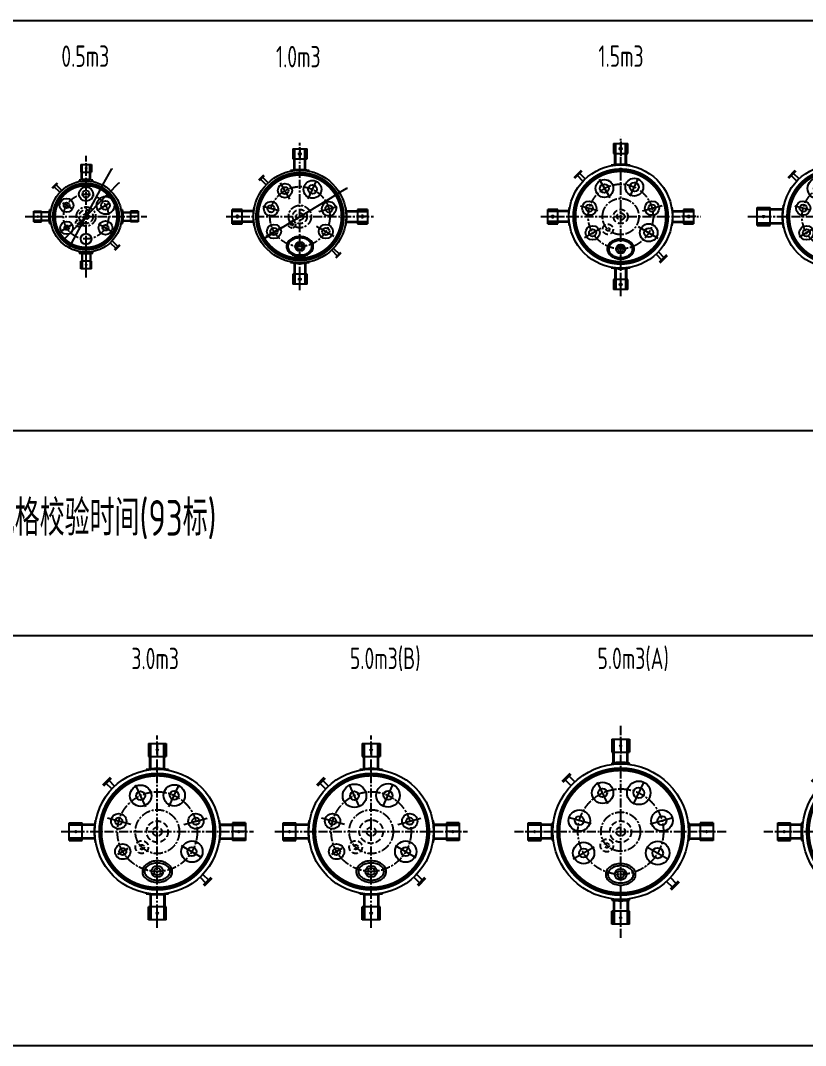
# Model space of a CAD drawing. Header units: millimetres. Extents: x -10878 to 64959, y -43701 to 1476.
# Drawn here: x 703 to 11715, y -43701 to -29323 of the extents above; entities that cross this region are included whole.
import ezdxf

# ---------------------------------------------------------------- set-up
doc = ezdxf.new("R2010")
doc.units = ezdxf.units.MM
doc.linetypes.add('CENTERX2', pattern=[101.6, 63.5, -12.7, 12.7, -12.7])
doc.linetypes.add('DASHEDX2', pattern=[38.1, 25.4, -12.7])
for name, color, linetype in [('0DataFlow-GsBzCenterLine', 1, 'CENTERX2'), ('0DataFlow-GsBzEquip', 4, 'Continuous'), ('0DataFlow-GsBzEquipComment', 252, 'Continuous'), ('0DataFlow-GsText', 2, 'Continuous')]:
    doc.layers.add(name, color=color, linetype=linetype)
doc.styles.add('DataFlow', font='tssdeng.shx', dxfattribs={"width": 0.7, "bigfont": 'hztxt.shx'})
doc.styles.add('HGCAD', font='HGCAD.SHX', dxfattribs={"width": 0.75, "bigfont": 'HGCADHZ.SHX'})
doc.dimstyles.new('HGCAD$3', dxfattribs={"dimtxt": 3.5, "dimasz": 2.5, "dimexe": 1, "dimexo": 1, "dimgap": 1, "dimtad": 1, "dimtoh": 1, "dimdec": 1, "dimdsep": 46, "dimtxsty": 'HGCAD', "dimcen": 0, "dimadec": 1, "dimazin": 2, "dimtfac": 1, "dimtmove": 0, "dimatfit": 1, "dimfxl": 0, "dimarcsym": 0})

# ---------------------------------------------------------------- blocks, each defined once
blk = doc.blocks.new('GsBzReactor-V6300D1900BSB')
for p, q in [((-125, 1296), (125, 1296)), ((-125, 1296), (-125, 1116)), ((-103, 964), (-103, 1296)), ((-93, 966), (-93, 1296)), ((0, 1296), (0, 1098)), ((92, 966), (92, 1296)), ((102, 965), (102, 1296)), ((125, 1296), (125, 1116)), ((0, 1241), (0, 1118)), ((-125, 1116), (-103, 1116)), ((-103, 1066), (-93, 1066)), ((-93, 1116), (92, 1116)), ((92, 1066), (102, 1066)), ((102, 1116), (125, 1116)), ((-125, 962), (-125, 942)), ((125, 942), (125, 962)), ((-821, 710), (-710, 821)), ((-805, 694), (-694, 805)), ((-699, 645), (-776, 723)), ((-645, 699), (-723, 776)), ((-1296, -125), (-1296, 125)), ((-1296, 125), (-1116, 125)), ((-965, 102), (-1296, 102)), ((-966, 92), (-1296, 92)), ((-1296, 0), (-1098, 0)), ((-1241, 0), (-1118, 0)), ((-1116, 102), (-1116, 125)), ((-1116, -93), (-1116, 92)), ((-1066, 92), (-1066, 102)), ((-942, 125), (-962, 125)), ((962, 125), (942, 125)), ((964, 103), (1296, 103)), ((966, 93), (1296, 93)), ((1066, 103), (1066, 93)), ((1296, 125), (1116, 125)), ((1116, 125), (1116, 103)), ((1116, 93), (1116, -92)), ((1296, 125), (1296, -125)), ((-966, -93), (-1296, -93)), ((-964, -103), (-1296, -103)), ((-1296, -125), (-1116, -125)), ((-1116, -125), (-1116, -103)), ((-1066, -103), (-1066, -93)), ((-962, -125), (-942, -125)), ((942, -125), (962, -125)), ((965, -102), (1296, -102)), ((966, -92), (1296, -92)), ((1066, -92), (1066, -102)), ((1296, 0), (1098, 0)), ((1116, -102), (1116, -125)), ((1296, -125), (1116, -125)), ((1241, 0), (1118, 0)), ((645, -699), (723, -776)), ((805, -694), (694, -805)), ((699, -645), (776, -723)), ((821, -710), (710, -821)), ((-125, -942), (-125, -962)), ((-102, -965), (-102, -1296)), ((-92, -966), (-92, -1296)), ((93, -966), (93, -1296)), ((103, -964), (103, -1296)), ((125, -962), (125, -942)), ((-125, -1296), (-125, -1116)), ((-102, -1116), (-125, -1116)), ((-92, -1066), (-102, -1066)), ((93, -1116), (-92, -1116)), ((0, -1296), (0, -1098)), ((0, -1241), (0, -1118)), ((103, -1066), (93, -1066)), ((125, -1116), (103, -1116)), ((125, -1296), (125, -1116)), ((125, -1296), (-125, -1296))]:
    blk.add_line(p, q)
at = {"linetype": 'CENTERX2', "ltscale": 6}
for p, q in [((-182, 390), (-324, 695)), ((181, 386), (323, 691)), ((-412, 110), (-737, 197)), ((412, 110), (737, 197)), ((-374, -216), (-665, -384)), ((369, -213), (661, -381))]:
    blk.add_line(p, q, dxfattribs=at)
at = {"const_width": 60}
blk.add_lwpolyline([(-875, 0, 1), (875, 0, 1)], format="xyb", close=True, dxfattribs=at)
for points in [[(0, -750, 0.067324), (80, -739, 0.079704), (144, -710, 0.107125), (194, -659, 0.140129), (210, -600, 0.140129), (194, -541, 0.107125), (144, -490, 0.079704), (80, -461, 0.067324), (0, -450, 0.067324), (-80, -461, 0.079704), (-144, -490, 0.107125), (-194, -541, 0.140129), (-210, -600, 0.140129), (-194, -659, 0.107125), (-144, -710, 0.079704), (-80, -739, 0.067324)], [(0, -720, 0.067324), (72, -710, 0.079704), (128, -685, 0.107125), (168, -643, 0.140129), (180, -600, 0.140129), (168, -557, 0.107125), (128, -515, 0.079704), (72, -490, 0.067324), (0, -480, 0.067324), (-72, -490, 0.079704), (-128, -515, 0.107125), (-168, -557, 0.140129), (-180, -600, 0.140129), (-168, -643, 0.107125), (-128, -685, 0.079704), (-72, -710, 0.067324)]]:
    blk.add_lwpolyline(points, format="xyb", close=True)
for centre, radius in [((0, 1206), 12), ((0, 0), 950), ((254, 544), 165), ((254, 544), 75), ((-1206, 0), 12), ((1206, 0), 12), ((520, -300), 165), ((520, -300), 75), ((0, -600), 80), ((0, -600), 50), ((0, -1206), 12)]:
    blk.add_circle(centre, radius)
at = {"ltscale": 3}
for centre, radius in [((-254, 544), 150), ((-254, 544), 62.5), ((-580, 155), 150), ((580, 155), 150), ((-580, 155), 62.5), ((580, 155), 62.5), ((-520, -300), 150), ((-520, -300), 62.5)]:
    blk.add_circle(centre, radius, dxfattribs=at)
at = {"linetype": 'DASHEDX2', "ltscale": 3}
for centre, radius in [((0, 0), 150), ((0, 0), 62.5), ((-194, -194), 90), ((-194, -194), 32.5)]:
    blk.add_circle(centre, radius, dxfattribs=at)
at = {"lineweight": -3, "ltscale": 5}
for start, end in [(82.5959, 97.4041), (172.5959, 187.4041), (352.5959, 7.4041), (262.5959, 277.4041)]:
    blk.add_arc((0, 0), 970, start, end, dxfattribs=at)
at = {"layer": '0DataFlow-GsBzCenterLine', "linetype": 'CENTERX2', "ltscale": 2}
for p, q in [((0, -1490), (0, 1490)), ((-1490, 0), (1490, 0))]:
    blk.add_line(p, q, dxfattribs=at)
for radius in [600, 275]:
    blk.add_circle((0, 0), radius, dxfattribs=at)
at = {"layer": '0DataFlow-GsBzEquipComment', "style": 'DataFlow', "width": 0.7, "flags": 1}
for tag, p in [('VERSION', (1100, -500)), ('SPECIES', (1100, -1500)), ('VOLUME', (1100, -1700)), ('OPTION', (1100, -1900))]:
    blk.add_attdef(tag, p, '', height=150, dxfattribs=at)
at = {"layer": '0DataFlow-GsBzEquipComment', "style": 'DataFlow', "width": 0.7}
for tag, p in [('TAG', (1100, -700)), ('GSBZTYPE', (1100, -900)), ('POSITIONREGION', (1100, -1100)), ('FLOORHEIGHT', (1100, -1300))]:
    blk.add_attdef(tag, p, '', height=150, dxfattribs=at)
blk = doc.blocks.new('GsBzReactor-V5000D1900BSB')
for p, q in [((-125, 1296), (-125, 1116)), ((-125, 1296), (125, 1296)), ((-103, 964), (-103, 1296)), ((-93, 966), (-93, 1296)), ((0, 1296), (0, 1098)), ((92, 966), (92, 1296)), ((102, 965), (102, 1296)), ((125, 1296), (125, 1116)), ((0, 1241), (0, 1118)), ((-125, 1116), (-103, 1116)), ((-103, 1066), (-93, 1066)), ((-93, 1116), (92, 1116)), ((92, 1066), (102, 1066)), ((102, 1116), (125, 1116)), ((-125, 962), (-125, 942)), ((125, 942), (125, 962)), ((-821, 710), (-710, 821)), ((-805, 694), (-694, 805)), ((-699, 645), (-776, 723)), ((-645, 699), (-723, 776)), ((-1296, 125), (-1116, 125)), ((-1296, -125), (-1296, 125)), ((-965, 102), (-1296, 102)), ((-966, 92), (-1296, 92)), ((-1296, 0), (-1098, 0)), ((-1241, 0), (-1118, 0)), ((-1116, 102), (-1116, 125)), ((-1116, -93), (-1116, 92)), ((-1066, 92), (-1066, 102)), ((-942, 125), (-962, 125)), ((962, 125), (942, 125)), ((964, 103), (1296, 103)), ((966, 93), (1296, 93)), ((1066, 103), (1066, 93)), ((1116, 125), (1116, 103)), ((1296, 125), (1116, 125)), ((1116, 93), (1116, -92)), ((1296, 125), (1296, -125)), ((-966, -93), (-1296, -93)), ((-964, -103), (-1296, -103)), ((-1296, -125), (-1116, -125)), ((-1116, -125), (-1116, -103)), ((-1066, -103), (-1066, -93)), ((-962, -125), (-942, -125)), ((942, -125), (962, -125)), ((965, -102), (1296, -102)), ((966, -92), (1296, -92)), ((1066, -92), (1066, -102)), ((1296, 0), (1098, 0)), ((1116, -102), (1116, -125)), ((1296, -125), (1116, -125)), ((1241, 0), (1118, 0)), ((645, -699), (723, -776)), ((805, -694), (694, -805)), ((699, -645), (776, -723)), ((821, -710), (710, -821)), ((-125, -942), (-125, -962)), ((-102, -965), (-102, -1296)), ((-92, -966), (-92, -1296)), ((93, -966), (93, -1296)), ((103, -964), (103, -1296)), ((125, -962), (125, -942)), ((-102, -1116), (-125, -1116)), ((-125, -1296), (-125, -1116)), ((-92, -1066), (-102, -1066)), ((93, -1116), (-92, -1116)), ((0, -1296), (0, -1098)), ((0, -1241), (0, -1118)), ((103, -1066), (93, -1066)), ((125, -1116), (103, -1116)), ((125, -1296), (125, -1116)), ((125, -1296), (-125, -1296))]:
    blk.add_line(p, q)
at = {"linetype": 'CENTERX2', "ltscale": 6}
for p, q in [((-182, 391), (-325, 696)), ((181, 386), (323, 691)), ((-412, 110), (-737, 197)), ((412, 110), (737, 197)), ((-374, -216), (-665, -384)), ((369, -213), (661, -381))]:
    blk.add_line(p, q, dxfattribs=at)
at = {"const_width": 60}
blk.add_lwpolyline([(-875, 0, 1), (875, 0, 1)], format="xyb", close=True, dxfattribs=at)
for points in [[(0, -750, 0.067324), (80, -739, 0.079704), (144, -710, 0.107125), (194, -659, 0.140129), (210, -600, 0.140129), (194, -541, 0.107125), (144, -490, 0.079704), (80, -461, 0.067324), (0, -450, 0.067324), (-80, -461, 0.079704), (-144, -490, 0.107125), (-194, -541, 0.140129), (-210, -600, 0.140129), (-194, -659, 0.107125), (-144, -710, 0.079704), (-80, -739, 0.067324)], [(0, -720, 0.067324), (72, -710, 0.079704), (128, -685, 0.107125), (168, -643, 0.140129), (180, -600, 0.140129), (168, -557, 0.107125), (128, -515, 0.079704), (72, -490, 0.067324), (0, -480, 0.067324), (-72, -490, 0.079704), (-128, -515, 0.107125), (-168, -557, 0.140129), (-180, -600, 0.140129), (-168, -643, 0.107125), (-128, -685, 0.079704), (-72, -710, 0.067324)]]:
    blk.add_lwpolyline(points, format="xyb", close=True)
for centre, radius in [((0, 1206), 12), ((0, 0), 950), ((254, 544), 165), ((254, 544), 75), ((-1206, 0), 12), ((1206, 0), 12), ((520, -300), 165), ((520, -300), 75), ((0, -600), 80), ((0, -600), 50), ((0, -1206), 12)]:
    blk.add_circle(centre, radius)
at = {"ltscale": 3}
for centre, radius in [((-254, 544), 150), ((-254, 544), 62.5), ((-580, 155), 150), ((580, 155), 150), ((-580, 155), 62.5), ((580, 155), 62.5), ((-520, -300), 150), ((-520, -300), 62.5)]:
    blk.add_circle(centre, radius, dxfattribs=at)
at = {"linetype": 'DASHEDX2', "ltscale": 3}
for centre, radius in [((0, 0), 150), ((0, 0), 62.5), ((-194, -194), 90), ((-194, -194), 32.5)]:
    blk.add_circle(centre, radius, dxfattribs=at)
at = {"lineweight": -3, "ltscale": 5}
for start, end in [(82.5959, 97.4041), (172.5959, 187.4041), (352.5959, 7.4041), (262.5959, 277.4041)]:
    blk.add_arc((0, 0), 970, start, end, dxfattribs=at)
at = {"layer": '0DataFlow-GsBzCenterLine', "linetype": 'CENTERX2', "ltscale": 2}
for p, q in [((0, -1490), (0, 1490)), ((-1490, 0), (1490, 0))]:
    blk.add_line(p, q, dxfattribs=at)
for radius in [600, 275]:
    blk.add_circle((0, 0), radius, dxfattribs=at)
at = {"layer": '0DataFlow-GsBzEquipComment', "style": 'DataFlow', "width": 0.7, "flags": 1}
for tag, p in [('VERSION', (1100, -500)), ('SPECIES', (1100, -1500)), ('VOLUME', (1100, -1700)), ('OPTION', (1100, -1900))]:
    blk.add_attdef(tag, p, '', height=150, dxfattribs=at)
at = {"layer": '0DataFlow-GsBzEquipComment', "style": 'DataFlow', "width": 0.7}
for tag, p in [('TAG', (1100, -700)), ('GSBZTYPE', (1100, -900)), ('POSITIONREGION', (1100, -1100)), ('FLOORHEIGHT', (1100, -1300))]:
    blk.add_attdef(tag, p, '', height=150, dxfattribs=at)
blk = doc.blocks.new('GsBzReactor-V5000D1750BSB')
for p, q in [((-125, 1235), (125, 1235)), ((-125, 1235), (-125, 1055)), ((-103, 879), (-103, 1235)), ((-93, 880), (-93, 1235)), ((0, 1244), (0, 1046)), ((92, 880), (92, 1235)), ((102, 879), (102, 1235)), ((125, 1235), (125, 1055)), ((-125, 1055), (-103, 1055)), ((-93, 1055), (92, 1055)), ((18, 1145), (-18, 1145)), ((102, 1055), (125, 1055)), ((-158, 871), (-158, 861)), ((-103, 1005), (-93, 1005)), ((92, 1005), (102, 1005)), ((158, 871), (158, 861)), ((-764, 658), (-658, 764)), ((-750, 643), (-643, 750)), ((-717, 676), (-676, 717)), ((-639, 599), (-717, 676)), ((-639, 599), (-717, 676)), ((-599, 639), (-676, 717)), ((-871, 158), (-861, 158)), ((871, 158), (861, 158)), ((-1244, 0), (-1046, 0)), ((-1235, 125), (-1055, 125)), ((-1235, -125), (-1235, 125)), ((-879, 102), (-1235, 102)), ((-880, 92), (-1235, 92)), ((-1145, 18), (-1145, -18)), ((-1055, 102), (-1055, 125)), ((-1055, -93), (-1055, 92)), ((-1005, 92), (-1005, 102)), ((879, 103), (1235, 103)), ((880, 93), (1235, 93)), ((1005, 103), (1005, 93)), ((1055, 125), (1055, 103)), ((1235, 125), (1055, 125)), ((1055, 93), (1055, -92)), ((1145, -18), (1145, 18)), ((1235, 125), (1235, -125)), ((-880, -93), (-1235, -93)), ((-879, -103), (-1235, -103)), ((-1235, -125), (-1055, -125)), ((-1055, -125), (-1055, -103)), ((-1005, -103), (-1005, -93)), ((879, -102), (1235, -102)), ((880, -92), (1235, -92)), ((1005, -92), (1005, -102)), ((1244, 0), (1046, 0)), ((1055, -102), (1055, -125)), ((1235, -125), (1055, -125)), ((-871, -158), (-861, -158)), ((-413, -238), (-557, -322)), ((871, -158), (861, -158)), ((599, -639), (676, -717)), ((639, -599), (717, -676)), ((639, -599), (717, -676)), ((750, -643), (643, -750)), ((764, -658), (658, -764)), ((717, -676), (676, -717)), ((-158, -871), (-158, -861)), ((158, -871), (158, -861)), ((-102, -879), (-102, -1235)), ((-92, -1005), (-102, -1005)), ((-92, -880), (-92, -1235)), ((93, -880), (93, -1235)), ((103, -1005), (93, -1005)), ((103, -879), (103, -1235)), ((-125, -1235), (-125, -1055)), ((-102, -1055), (-125, -1055)), ((93, -1055), (-92, -1055)), ((-18, -1145), (18, -1145)), ((0, -1244), (0, -1046)), ((125, -1055), (103, -1055)), ((125, -1235), (125, -1055)), ((125, -1235), (-125, -1235))]:
    blk.add_line(p, q)
at = {"linetype": 'CENTERX2', "ltscale": 6}
for p, q in [((-163, 350), (-306, 655)), ((163, 350), (306, 655)), ((-373, 100), (-698, 187)), ((373, 100), (698, 187)), ((335, -193), (626, -361))]:
    blk.add_line(p, q, dxfattribs=at)
at = {"const_width": 60}
blk.add_lwpolyline([(0, 800, -1), (0, -800, -1)], format="xyb", close=True, dxfattribs=at)
for points in [[(0, -710, 0.067324), (80, -699, 0.079704), (144, -670, 0.107125), (194, -619, 0.140129), (210, -560, 0.140129), (194, -501, 0.107125), (144, -450, 0.079704), (80, -421, 0.067324), (0, -410, 0.067324), (-80, -421, 0.079704), (-144, -450, 0.107125), (-194, -501, 0.140129), (-210, -560, 0.140129), (-194, -619, 0.107125), (-144, -670, 0.079704), (-80, -699, 0.067324)], [(0, -680, 0.067324), (72, -670, 0.079704), (128, -645, 0.107125), (168, -603, 0.140129), (180, -560, 0.140129), (168, -517, 0.107125), (128, -475, 0.079704), (72, -450, 0.067324), (0, -440, 0.067324), (-72, -450, 0.079704), (-128, -475, 0.107125), (-168, -517, 0.140129), (-180, -560, 0.140129), (-168, -603, 0.107125), (-128, -645, 0.079704), (-72, -670, 0.067324)]]:
    blk.add_lwpolyline(points, format="xyb", close=True)
for centre, radius in [((0, 1145), 12), ((0, 0), 875), ((-234, 503), 165), ((237, 508), 165), ((-234, 503), 62.5), ((237, 508), 62.5), ((-541, 146), 108), ((-541, 146), 50), ((541, 146), 108), ((541, 146), 50), ((-1145, 0), 12), ((1145, 0), 12), ((485, -280), 150), ((-485, -280), 108), ((-485, -280), 50), ((485, -280), 62.5), ((0, -560), 80), ((0, -560), 50), ((0, -1145), 12)]:
    blk.add_circle(centre, radius)
at = {"linetype": 'DASHEDX2', "ltscale": 3}
for centre, radius in [((0, 0), 165), ((0, 0), 62.5), ((-217, -217), 90), ((-217, -217), 32.5)]:
    blk.add_circle(centre, radius, dxfattribs=at)
for centre, start, end in [((0, -1), 79.6913, 100.3084), ((1, 0), 169.6913, 190.3084), ((-1, 0), 349.6913, 10.3084), ((0, 1), 259.6913, 280.3084)]:
    blk.add_arc(centre, 886, start, end)
at = {"layer": '0DataFlow-GsBzCenterLine', "linetype": 'CENTERX2', "ltscale": 2}
for p, q in [((0, -1350), (0, 1350)), ((-1350, 0), (1350, 0))]:
    blk.add_line(p, q, dxfattribs=at)
for radius in [560, 308]:
    blk.add_circle((0, 0), radius, dxfattribs=at)
at = {"layer": '0DataFlow-GsBzEquipComment', "style": 'DataFlow', "width": 0.7, "flags": 1}
for tag, p in [('VERSION', (1100, -500)), ('SPECIES', (1100, -1500)), ('VOLUME', (1100, -1700)), ('OPTION', (1100, -1900))]:
    blk.add_attdef(tag, p, '', height=150, dxfattribs=at)
at = {"layer": '0DataFlow-GsBzEquipComment', "style": 'DataFlow', "width": 0.7}
for tag, p in [('TAG', (1100, -700)), ('GSBZTYPE', (1100, -900)), ('POSITIONREGION', (1100, -1100)), ('FLOORHEIGHT', (1100, -1300))]:
    blk.add_attdef(tag, p, '', height=150, dxfattribs=at)
blk = doc.blocks.new('GsBzReactor-V3000D1750BSB')
for p, q in [((-125, 1235), (-125, 1055)), ((-125, 1235), (125, 1235)), ((-103, 879), (-103, 1235)), ((-93, 880), (-93, 1235)), ((0, 1244), (0, 1046)), ((92, 880), (92, 1235)), ((102, 879), (102, 1235)), ((125, 1235), (125, 1055)), ((-125, 1055), (-103, 1055)), ((-93, 1055), (92, 1055)), ((18, 1145), (-18, 1145)), ((102, 1055), (125, 1055)), ((-158, 871), (-158, 861)), ((-103, 1005), (-93, 1005)), ((92, 1005), (102, 1005)), ((158, 871), (158, 861)), ((-764, 658), (-658, 764)), ((-750, 643), (-643, 750)), ((-717, 676), (-676, 717)), ((-639, 599), (-717, 676)), ((-639, 599), (-717, 676)), ((-599, 639), (-676, 717)), ((-871, 158), (-861, 158)), ((871, 158), (861, 158)), ((-1244, 0), (-1046, 0)), ((-1235, -125), (-1235, 125)), ((-1235, 125), (-1055, 125)), ((-879, 102), (-1235, 102)), ((-880, 92), (-1235, 92)), ((-1145, 18), (-1145, -18)), ((-1055, 102), (-1055, 125)), ((-1055, -93), (-1055, 92)), ((-1005, 92), (-1005, 102)), ((879, 103), (1235, 103)), ((880, 93), (1235, 93)), ((1005, 103), (1005, 93)), ((1235, 125), (1055, 125)), ((1055, 125), (1055, 103)), ((1055, 93), (1055, -92)), ((1145, -18), (1145, 18)), ((1235, 125), (1235, -125)), ((-880, -93), (-1235, -93)), ((-879, -103), (-1235, -103)), ((-1235, -125), (-1055, -125)), ((-1055, -125), (-1055, -103)), ((-1005, -103), (-1005, -93)), ((879, -102), (1235, -102)), ((880, -92), (1235, -92)), ((1005, -92), (1005, -102)), ((1244, 0), (1046, 0)), ((1055, -102), (1055, -125)), ((1235, -125), (1055, -125)), ((-871, -158), (-861, -158)), ((871, -158), (861, -158)), ((599, -639), (676, -717)), ((639, -599), (717, -676)), ((639, -599), (717, -676)), ((750, -643), (643, -750)), ((764, -658), (658, -764)), ((717, -676), (676, -717)), ((-158, -871), (-158, -861)), ((158, -871), (158, -861)), ((-102, -879), (-102, -1235)), ((-92, -1005), (-102, -1005)), ((-92, -880), (-92, -1235)), ((93, -880), (93, -1235)), ((103, -1005), (93, -1005)), ((103, -879), (103, -1235)), ((-102, -1055), (-125, -1055)), ((-125, -1235), (-125, -1055)), ((93, -1055), (-92, -1055)), ((-18, -1145), (18, -1145)), ((0, -1244), (0, -1046)), ((125, -1055), (103, -1055)), ((125, -1235), (125, -1055)), ((125, -1235), (-125, -1235))]:
    blk.add_line(p, q)
at = {"linetype": 'CENTERX2', "ltscale": 6}
for p, q in [((-163, 350), (-306, 655)), ((163, 350), (306, 655)), ((-373, 100), (-698, 187)), ((373, 100), (698, 187)), ((335, -193), (626, -361))]:
    blk.add_line(p, q, dxfattribs=at)
at = {"color": 4, "ltscale": 5}
blk.add_line((-413, -238), (-557, -322), dxfattribs=at)
at = {"const_width": 60}
blk.add_lwpolyline([(0, 800, -1), (0, -800, -1)], format="xyb", close=True, dxfattribs=at)
for points in [[(0, -710, 0.067324), (80, -699, 0.079704), (144, -670, 0.107125), (194, -619, 0.140129), (210, -560, 0.140129), (194, -501, 0.107125), (144, -450, 0.079704), (80, -421, 0.067324), (0, -410, 0.067324), (-80, -421, 0.079704), (-144, -450, 0.107125), (-194, -501, 0.140129), (-210, -560, 0.140129), (-194, -619, 0.107125), (-144, -670, 0.079704), (-80, -699, 0.067324)], [(0, -680, 0.067324), (72, -670, 0.079704), (128, -645, 0.107125), (168, -603, 0.140129), (180, -560, 0.140129), (168, -517, 0.107125), (128, -475, 0.079704), (72, -450, 0.067324), (0, -440, 0.067324), (-72, -450, 0.079704), (-128, -475, 0.107125), (-168, -517, 0.140129), (-180, -560, 0.140129), (-168, -603, 0.107125), (-128, -645, 0.079704), (-72, -670, 0.067324)]]:
    blk.add_lwpolyline(points, format="xyb", close=True)
for centre, radius in [((0, 1145), 12), ((0, 0), 875), ((-234, 503), 150), ((237, 508), 150), ((-234, 503), 62.5), ((237, 508), 62.5), ((-541, 146), 108), ((-541, 146), 50), ((541, 146), 108), ((541, 146), 50), ((-1145, 0), 12), ((1145, 0), 12), ((485, -280), 150), ((-485, -280), 108), ((-485, -280), 50), ((485, -280), 62.5), ((0, -560), 80), ((0, -560), 50), ((0, -1145), 12)]:
    blk.add_circle(centre, radius)
at = {"linetype": 'DASHEDX2', "ltscale": 3}
for centre, radius in [((0, 0), 150), ((0, 0), 62.5), ((-217, -217), 90), ((-217, -217), 32.5)]:
    blk.add_circle(centre, radius, dxfattribs=at)
for centre, start, end in [((0, -1), 79.6913, 100.3084), ((1, 0), 169.6913, 190.3084), ((-1, 0), 349.6913, 10.3084), ((0, 1), 259.6913, 280.3084)]:
    blk.add_arc(centre, 886, start, end)
at = {"layer": '0DataFlow-GsBzCenterLine', "linetype": 'CENTERX2', "ltscale": 2}
for p, q in [((0, -1350), (0, 1350)), ((-1350, 0), (1350, 0))]:
    blk.add_line(p, q, dxfattribs=at)
for radius in [560, 308]:
    blk.add_circle((0, 0), radius, dxfattribs=at)
at = {"layer": '0DataFlow-GsBzEquipComment', "style": 'DataFlow', "width": 0.7, "flags": 1}
for tag, p in [('VERSION', (900, -500)), ('SPECIES', (900, -1500)), ('VOLUME', (900, -1700)), ('OPTION', (900, -1900))]:
    blk.add_attdef(tag, p, '', height=150, dxfattribs=at)
at = {"layer": '0DataFlow-GsBzEquipComment', "style": 'DataFlow', "width": 0.7}
for tag, p in [('TAG', (900, -700)), ('GSBZTYPE', (900, -900)), ('POSITIONREGION', (900, -1100)), ('FLOORHEIGHT', (900, -1300))]:
    blk.add_attdef(tag, p, '', height=150, dxfattribs=at)
blk = doc.blocks.new('GsBzReactor-V2000D1450KSB')
for p, q in [((-125, 1085), (125, 1085)), ((-125, 1085), (-125, 905)), ((-103, 729), (-103, 1085)), ((-93, 730), (-93, 1085)), ((0, 1094), (0, 896)), ((92, 730), (92, 1085)), ((102, 729), (102, 1085)), ((125, 1085), (125, 905)), ((-125, 905), (-103, 905)), ((-93, 905), (92, 905)), ((18, 995), (-18, 995)), ((102, 905), (125, 905)), ((-158, 721), (-158, 711)), ((-103, 855), (-93, 855)), ((92, 855), (102, 855)), ((158, 721), (158, 711)), ((-652, 550), (-550, 652)), ((-642, 539), (-539, 642)), ((-606, 575), (-575, 606)), ((-497, 529), (-575, 606)), ((-529, 497), (-606, 575)), ((-288, 498), (-177, 307)), ((243, 521), (150, 322)), ((-721, 158), (-711, 158)), ((-555, 149), (-343, 92)), ((343, 92), (555, 149)), ((721, 158), (711, 158)), ((-1085, -125), (-1085, 125)), ((-1085, 125), (-905, 125)), ((-729, 102), (-1085, 102)), ((-730, 92), (-1085, 92)), ((-995, 18), (-995, -18)), ((-905, 102), (-905, 125)), ((-905, -93), (-905, 92)), ((-855, 92), (-855, 102)), ((729, 103), (1085, 103)), ((730, 93), (1085, 93)), ((855, 103), (855, 93)), ((905, 125), (905, 103)), ((1085, 125), (905, 125)), ((905, 93), (905, -92)), ((995, -18), (995, 18)), ((1085, 125), (1085, -125)), ((-1094, 0), (-896, 0)), ((-730, -93), (-1085, -93)), ((-729, -103), (-1085, -103)), ((-1085, -125), (-905, -125)), ((-905, -125), (-905, -103)), ((-855, -103), (-855, -93)), ((729, -102), (1085, -102)), ((730, -92), (1085, -92)), ((855, -92), (855, -102)), ((1094, 0), (896, 0)), ((905, -102), (905, -125)), ((1085, -125), (905, -125)), ((-721, -158), (-711, -158)), ((-307, -177), (-498, -288)), ((263, -152), (549, -317)), ((721, -158), (711, -158)), ((497, -529), (575, -606)), ((529, -497), (606, -575)), ((642, -539), (539, -642)), ((652, -550), (550, -652)), ((606, -575), (575, -606)), ((-158, -721), (-158, -711)), ((158, -721), (158, -711)), ((-102, -729), (-102, -1085)), ((-92, -855), (-102, -855)), ((-92, -730), (-92, -1085)), ((93, -730), (93, -1085)), ((103, -855), (93, -855)), ((103, -729), (103, -1085)), ((-125, -1085), (-125, -905)), ((-102, -905), (-125, -905)), ((93, -905), (-92, -905)), ((-18, -995), (18, -995)), ((0, -1094), (0, -896)), ((125, -905), (103, -905)), ((125, -1085), (125, -905)), ((125, -1085), (-125, -1085))]:
    blk.add_line(p, q)
at = {"ltscale": 2, "const_width": 60}
blk.add_lwpolyline([(0, 650, 0.098491), (-249, 601, 0.098491), (-460, 460, 0.098491), (-601, 249, 0.098491), (-650, 0, 0.098491), (-601, -249, 0.098491), (-460, -460, 0.098491), (-249, -601, 0.098491), (0, -650, 0.098491), (249, -601, 0.098491), (460, -460, 0.098491), (601, -249, 0.098491), (650, 0, 0.098491), (601, 249, 0.098491), (460, 460, 0.098491), (249, 601, 0.098491)], format="xyb", close=True, dxfattribs=at)
for points in [[(0, -605, 0.067324), (80, -594, 0.079704), (144, -565, 0.107125), (194, -514, 0.140129), (210, -455, 0.140129), (194, -396, 0.107125), (144, -345, 0.079704), (80, -316, 0.067324), (0, -305, 0.067324), (-80, -316, 0.079704), (-144, -345, 0.107125), (-194, -396, 0.140129), (-210, -455, 0.140129), (-194, -514, 0.107125), (-144, -565, 0.079704), (-80, -594, 0.067324)], [(0, -575, 0.067324), (72, -565, 0.079704), (128, -540, 0.107125), (168, -498, 0.140129), (180, -455, 0.140129), (168, -412, 0.107125), (128, -370, 0.079704), (72, -345, 0.067324), (0, -335, 0.067324), (-72, -345, 0.079704), (-128, -370, 0.107125), (-168, -412, 0.140129), (-180, -455, 0.140129), (-168, -498, 0.107125), (-128, -540, 0.079704), (-72, -565, 0.067324)]]:
    blk.add_lwpolyline(points, format="xyb", close=True)
for centre, radius in [((0, 995), 12), ((0, 0), 725), ((-228, 394), 150), ((-228, 394), 62.5), ((192, 412), 150), ((192, 412), 62.5), ((-439, 118), 100), ((-439, 118), 50), ((439, 118), 100), ((439, 118), 50), ((-995, 0), 12), ((995, 0), 12), ((-394, -228), 100), ((394, -228), 150), ((-394, -228), 50), ((394, -228), 62.5), ((0, -455), 80), ((0, -455), 50), ((0, -995), 12)]:
    blk.add_circle(centre, radius)
at = {"linetype": 'CENTERX2', "ltscale": 2}
for radius in [100, 37.5]:
    blk.add_circle((0, 0), radius, dxfattribs=at)
at = {"linetype": 'CENTERX2', "ltscale": 3}
blk.add_circle((-179, -179), 75, dxfattribs=at)
at = {"linetype": 'CENTERX2'}
blk.add_circle((-179, -179), 25, dxfattribs=at)
for centre, start, end in [((0, -151), 79.6913, 100.3084), ((151, 0), 169.6913, 190.3084), ((-151, 0), 349.6913, 10.3084), ((0, 151), 259.6913, 280.3084)]:
    blk.add_arc(centre, 886, start, end)
at = {"layer": '0DataFlow-GsBzCenterLine', "linetype": 'CENTERX2', "ltscale": 2}
for p, q in [((0, -1215), (0, 1215)), ((-1215, 0), (1215, 0))]:
    blk.add_line(p, q, dxfattribs=at)
for radius in [455, 254]:
    blk.add_circle((0, 0), radius, dxfattribs=at)
at = {"layer": '0DataFlow-GsBzEquipComment', "style": 'DataFlow', "width": 0.7, "flags": 1}
for tag, p in [('VERSION', (800, -700)), ('SPECIES', (800, -1300)), ('VOLUME', (800, -1500)), ('FLOORHEIGHT', (800, -1700)), ('XPOSITION', (800, -1900)), ('YPOSITION', (800, -2100)), ('EMPTYWEIGHT', (800, -2300)), ('STATICLOAD', (800, -2500)), ('DYNAMICLOAD', (800, -2700)), ('SUPPORMETHOD', (800, -2900)), ('HOLEMETHOD', (800, -3100)), ('BASEMETHOD', (800, -3300)), ('COMMENT', (800, -3500)), ('OPTION', (800, -3700))]:
    blk.add_attdef(tag, p, '', height=150, dxfattribs=at)
at = {"layer": '0DataFlow-GsBzEquipComment', "style": 'DataFlow', "width": 0.7}
for tag, p in [('TAG', (800, -900)), ('GSBZTYPE', (800, -1100))]:
    blk.add_attdef(tag, p, '', height=150, dxfattribs=at)
blk = doc.blocks.new('GsBzReactor-V1500D1450KSB')
for p, q in [((-100, 1023), (-100, 883)), ((-100, 1023), (100, 1023)), ((-80, 733), (-80, 1023)), ((-70, 733), (-70, 1023)), ((70, 733), (70, 1023)), ((80, 733), (80, 1023)), ((100, 883), (100, 1023)), ((-100, 883), (100, 883)), ((-26, 953), (25, 953)), ((-132, 713), (-132, 721)), ((132, 713), (132, 721)), ((-652, 550), (-550, 652)), ((-642, 539), (-539, 642)), ((-497, 529), (-575, 606)), ((-529, 497), (-606, 575)), ((-301, 522), (-153, 265)), ((134, 288), (252, 540)), ((-563, 151), (-321, 86)), ((306, 82), (583, 156)), ((-883, 100), (-1023, 100)), ((-1023, -100), (-1023, 100)), ((-733, 80), (-1023, 80)), ((-733, 70), (-1023, 70)), ((-953, -26), (-953, 25)), ((-883, -100), (-883, 100)), ((-713, 132), (-721, 132)), ((713, 132), (721, 132)), ((733, 80), (1023, 80)), ((733, 70), (1023, 70)), ((883, 100), (883, -100)), ((1023, 100), (883, 100)), ((953, 26), (953, -25)), ((1023, 100), (1023, -100)), ((-1053, 0), (-853, 0)), ((-733, -70), (-1023, -70)), ((-733, -80), (-1023, -80)), ((-1023, -100), (-883, -100)), ((-713, -132), (-721, -132)), ((245, -141), (522, -301)), ((713, -132), (721, -132)), ((733, -70), (1023, -70)), ((733, -80), (1023, -80)), ((883, -100), (1023, -100)), ((-509, -294), (-279, -161)), ((497, -529), (575, -606)), ((529, -497), (606, -575)), ((642, -539), (539, -642)), ((652, -550), (550, -652)), ((-132, -713), (-132, -721)), ((132, -713), (132, -721)), ((-80, -733), (-80, -1023)), ((-70, -733), (-70, -1023)), ((70, -733), (70, -1023)), ((80, -733), (80, -1023)), ((-100, -883), (-100, -1023)), ((100, -883), (-100, -883)), ((26, -953), (-25, -953)), ((100, -1023), (100, -883)), ((100, -1023), (-100, -1023))]:
    blk.add_line(p, q)
at = {"color": 4, "linetype": 'ByBlock', "ltscale": 2}
for p, q in [((0, 1053), (0, 853)), ((1053, 0), (853, 0)), ((0, -1053), (0, -853))]:
    blk.add_line(p, q, dxfattribs=at)
at = {"ltscale": 2, "const_width": 60}
blk.add_lwpolyline([(0, 650, 0.098491), (-249, 601, 0.098491), (-460, 460, 0.098491), (-601, 249, 0.098491), (-650, 0, 0.098491), (-601, -249, 0.098491), (-460, -460, 0.098491), (-249, -601, 0.098491), (0, -650, 0.098491), (249, -601, 0.098491), (460, -460, 0.098491), (601, -249, 0.098491), (650, 0, 0.098491), (601, 249, 0.098491), (460, 460, 0.098491), (249, 601, 0.098491)], format="xyb", close=True, dxfattribs=at)
at = {"lineweight": -3, "ltscale": 5}
blk.add_lwpolyline([(188, -455, 0.127589), (175, -404, 0.10617), (133, -356, 0.08543), (74, -326, 0.074939), (0, -315, 0.074939), (-74, -326, 0.08543), (-133, -356, 0.10617), (-175, -404, 0.127589), (-188, -455, 0.127589), (-175, -506, 0.10617), (-133, -554, 0.08543), (-74, -584, 0.074939), (0, -595, 0.074939), (74, -584, 0.08543), (133, -554, 0.10617), (175, -506, 0.127589)], format="xyb", close=True, dxfattribs=at)
blk.add_lwpolyline([(0, -335, 0.067324), (-64, -344, 0.079704), (-115, -367, 0.107125), (-155, -408, 0.140129), (-168, -455, 0.140129), (-155, -502, 0.107125), (-115, -543, 0.079704), (-64, -566, 0.067324), (0, -575, 0.067324), (64, -566, 0.079704), (115, -543, 0.107125), (155, -502, 0.140129), (168, -455, 0.140129), (155, -408, 0.107125), (115, -367, 0.079704), (64, -344, 0.067324)], format="xyb", close=True)
for centre, radius in [((0, 953), 15), ((0, 0), 725), ((-228, 394), 125), ((-228, 394), 62.5), ((192, 413), 125), ((192, 413), 62.5), ((-439, 118), 100), ((-439, 118), 50), ((439, 118), 100), ((439, 118), 50), ((-953, 0), 15), ((953, 0), 15), ((-394, -228), 100), ((394, -227), 125), ((-394, -228), 50), ((394, -227), 62.5), ((0, -455), 64), ((0, -455), 40), ((0, -953), 15)]:
    blk.add_circle(centre, radius)
at = {"linetype": 'DASHEDX2', "ltscale": 3}
for centre, radius in [((0, 0), 100), ((0, 0), 50), ((-179, -179), 72.5), ((-179, -179), 22.5)]:
    blk.add_circle(centre, radius, dxfattribs=at)
for start, end in [(79.663, 100.337), (169.663, 190.337), (349.663, 10.337), (259.663, 280.337)]:
    blk.add_arc((0, 0), 733, start, end)
at = {"layer": '0DataFlow-GsBzCenterLine', "linetype": 'CENTERX2', "ltscale": 2}
for p, q in [((0, -1118), (0, 1118)), ((-1118, 0), (1118, 0))]:
    blk.add_line(p, q, dxfattribs=at)
for radius in [455, 254]:
    blk.add_circle((0, 0), radius, dxfattribs=at)
at = {"layer": '0DataFlow-GsBzEquipComment', "style": 'DataFlow', "width": 0.7, "flags": 1}
for tag, p in [('VERSION', (800, -700)), ('SPECIES', (800, -1300)), ('VOLUME', (800, -1500)), ('FLOORHEIGHT', (800, -1700)), ('XPOSITION', (800, -1900)), ('YPOSITION', (800, -2100)), ('EMPTYWEIGHT', (800, -2300)), ('STATICLOAD', (800, -2500)), ('DYNAMICLOAD', (800, -2700)), ('SUPPORMETHOD', (800, -2900)), ('HOLEMETHOD', (800, -3100)), ('BASEMETHOD', (800, -3300)), ('COMMENT', (800, -3500)), ('OPTION', (800, -3700))]:
    blk.add_attdef(tag, p, '', height=150, dxfattribs=at)
at = {"layer": '0DataFlow-GsBzEquipComment', "style": 'DataFlow', "width": 0.7}
for tag, p in [('TAG', (800, -900)), ('GSBZTYPE', (800, -1100))]:
    blk.add_attdef(tag, p, '', height=150, dxfattribs=at)
blk = doc.blocks.new('GsBzReactor-V1000D1300KSB')
for p, q in [((-100, 948), (-100, 808)), ((-100, 948), (100, 948)), ((-80, 658), (-80, 948)), ((-70, 658), (-70, 948)), ((29, 878), (-28, 878)), ((0, 963), (0, 793)), ((70, 658), (70, 948)), ((80, 658), (80, 948)), ((100, 808), (100, 948)), ((-100, 808), (100, 808)), ((-511, 581), (-581, 511)), ((-132, 638), (-132, 646)), ((132, 638), (132, 646)), ((-502, 573), (-573, 502)), ((-473, 446), (-551, 524)), ((-446, 473), (-524, 551)), ((-142, 246), (-272, 471)), ((115, 247), (234, 501)), ((-808, 100), (-948, 100)), ((-948, -100), (-948, 100)), ((-658, 80), (-948, 80)), ((-658, 70), (-948, 70)), ((-878, 29), (-878, -28)), ((-808, -100), (-808, 100)), ((-638, 132), (-646, 132)), ((-289, 78), (-521, 140)), ((267, 72), (525, 141)), ((638, 132), (646, 132)), ((658, 80), (948, 80)), ((658, 70), (948, 70)), ((808, 100), (808, -100)), ((948, 100), (808, 100)), ((878, -29), (878, 28)), ((948, 100), (948, -100)), ((-963, 0), (-793, 0)), ((-658, -70), (-948, -70)), ((-658, -80), (-948, -80)), ((-948, -100), (-808, -100)), ((-638, -132), (-646, -132)), ((235, -136), (475, -274)), ((638, -132), (646, -132)), ((658, -70), (948, -70)), ((658, -80), (948, -80)), ((808, -100), (948, -100)), ((-474, -274), (-255, -147)), ((446, -473), (524, -551)), ((473, -446), (551, -524)), ((502, -573), (573, -502)), ((511, -581), (581, -511)), ((-132, -638), (-132, -646)), ((-80, -658), (-80, -948)), ((-70, -658), (-70, -948)), ((70, -658), (70, -948)), ((80, -658), (80, -948)), ((132, -638), (132, -646)), ((-100, -808), (-100, -948)), ((100, -808), (-100, -808)), ((0, -963), (0, -793)), ((100, -948), (100, -808)), ((100, -948), (-100, -948)), ((-29, -878), (28, -878))]:
    blk.add_line(p, q)
at = {"color": 4, "linetype": 'ByBlock', "ltscale": 2}
blk.add_line((963, 0), (793, 0), dxfattribs=at)
at = {"ltscale": 2, "const_width": 60}
blk.add_lwpolyline([(0, 600, 0.098491), (-230, 554, 0.098491), (-424, 424, 0.098491), (-554, 230, 0.098491), (-600, 0, 0.098491), (-554, -230, 0.098491), (-424, -424, 0.098491), (-230, -554, 0.098491), (0, -600, 0.098491), (230, -554, 0.098491), (424, -424, 0.098491), (554, -230, 0.098491), (600, 0, 0.098491), (554, 230, 0.098491), (424, 424, 0.098491), (230, 554, 0.098491)], format="xyb", close=True, dxfattribs=at)
at = {"lineweight": -3, "ltscale": 5}
blk.add_lwpolyline([(188, -420, 0.127589), (175, -369, 0.10617), (133, -321, 0.08543), (74, -291, 0.074939), (0, -280, 0.074939), (-74, -291, 0.08543), (-133, -321, 0.10617), (-175, -369, 0.127589), (-188, -420, 0.127589), (-175, -471, 0.10617), (-133, -519, 0.08543), (-74, -549, 0.074939), (0, -560, 0.074939), (74, -549, 0.08543), (133, -519, 0.10617), (175, -471, 0.127589)], format="xyb", close=True, dxfattribs=at)
blk.add_lwpolyline([(0, -300, 0.067324), (-64, -309, 0.079704), (-115, -332, 0.107125), (-155, -373, 0.140129), (-168, -420, 0.140129), (-155, -467, 0.107125), (-115, -508, 0.079704), (-64, -531, 0.067324), (0, -540, 0.067324), (64, -531, 0.079704), (115, -508, 0.107125), (155, -467, 0.140129), (168, -420, 0.140129), (155, -373, 0.107125), (115, -332, 0.079704), (64, -309, 0.067324)], format="xyb", close=True)
for centre, radius in [((0, 878), 15), ((0, 0), 650), ((-210, 364), 100), ((177, 381), 125), ((177, 381), 62.5), ((-210, 364), 50), ((-405, 109), 100), ((-405, 109), 50), ((407, 109), 100), ((407, 109), 50), ((-878, 0), 15), ((878, 0), 15), ((-364, -210), 100), ((364, -210), 100), ((-364, -210), 50), ((364, -210), 50), ((0, -420), 64), ((0, -420), 40), ((0, -878), 15)]:
    blk.add_circle(centre, radius)
at = {"linetype": 'DASHEDX2', "ltscale": 3}
for radius in [100, 50]:
    blk.add_circle((0, 0), radius, dxfattribs=at)
at = {"linetype": 'DASHEDX2'}
for radius in [50, 16]:
    blk.add_circle((-111, -111), radius, dxfattribs=at)
for centre, start, end in [((0, -75), 79.663, 100.337), ((75, 0), 169.663, 190.337), ((-75, 0), 349.663, 10.337), ((0, 75), 259.663, 280.337)]:
    blk.add_arc(centre, 733, start, end)
at = {"layer": '0DataFlow-GsBzCenterLine', "linetype": 'CENTERX2', "ltscale": 2}
for p, q in [((0, -1034), (0, 1034)), ((-1034, 0), (1034, 0))]:
    blk.add_line(p, q, dxfattribs=at)
for radius in [420, 158]:
    blk.add_circle((0, 0), radius, dxfattribs=at)
at = {"layer": '0DataFlow-GsBzEquipComment', "style": 'DataFlow', "width": 0.7, "flags": 1}
for tag, p in [('VERSION', (600, -700)), ('SPECIES', (600, -1300)), ('VOLUME', (600, -1500)), ('FLOORHEIGHT', (600, -1700)), ('XPOSITION', (600, -1900)), ('YPOSITION', (600, -2100)), ('EMPTYWEIGHT', (600, -2300)), ('STATICLOAD', (600, -2500)), ('DYNAMICLOAD', (600, -2700)), ('SUPPORMETHOD', (600, -2900)), ('HOLEMETHOD', (600, -3100)), ('BASEMETHOD', (600, -3300)), ('COMMENT', (600, -3500)), ('OPTION', (600, -3700))]:
    blk.add_attdef(tag, p, '', height=150, dxfattribs=at)
at = {"layer": '0DataFlow-GsBzEquipComment', "style": 'DataFlow', "width": 0.7}
for tag, p in [('TAG', (600, -900)), ('GSBZTYPE', (600, -1100))]:
    blk.add_attdef(tag, p, '', height=150, dxfattribs=at)
blk = doc.blocks.new('GsBzReactor-V500D1000KSB')
for p, q in [((-75, 732), (-75, 624)), ((-75, 732), (75, 732)), ((-62, 517), (-62, 732)), ((-56, 518), (-56, 732)), ((0, 732), (0, 613)), ((55, 518), (55, 732)), ((61, 517), (61, 732)), ((75, 732), (75, 624)), ((-75, 624), (-62, 624)), ((-56, 624), (55, 624)), ((11, 678), (-11, 678)), ((61, 624), (75, 624)), ((-475, 404), (-404, 475)), ((-467, 396), (-396, 467)), ((-340, 367), (-418, 445)), ((-96, 512), (-96, 488)), ((-62, 573), (-56, 573)), ((55, 573), (61, 573)), ((96, 488), (96, 512)), ((-367, 340), (-445, 418)), ((-330, 190), (-204, 118)), ((182, 105), (332, 192)), ((-732, 75), (-624, 75)), ((-732, -75), (-732, 75)), ((-517, 61), (-732, 61)), ((-518, 55), (-732, 55)), ((-678, 11), (-678, -11)), ((-624, 61), (-624, 75)), ((-624, -56), (-624, 55)), ((-574, 55), (-574, 61)), ((-488, 96), (-512, 96)), ((512, 96), (488, 96)), ((517, 62), (732, 62)), ((518, 56), (732, 56)), ((573, 62), (573, 56)), ((732, 75), (624, 75)), ((624, 75), (624, 62)), ((624, 56), (624, -55)), ((678, -11), (678, 11)), ((732, 75), (732, -75)), ((-732, 0), (-613, 0)), ((-518, -56), (-732, -56)), ((-517, -62), (-732, -62)), ((-732, -75), (-624, -75)), ((-624, -75), (-624, -62)), ((-574, -62), (-574, -56)), ((-512, -96), (-488, -96)), ((-337, -195), (-202, -117)), ((177, -102), (348, -201)), ((488, -96), (512, -96)), ((517, -61), (732, -61)), ((518, -55), (732, -55)), ((573, -55), (573, -61)), ((732, 0), (613, 0)), ((624, -61), (624, -75)), ((732, -75), (624, -75)), ((340, -367), (418, -445)), ((367, -340), (445, -418)), ((467, -396), (396, -467)), ((475, -404), (404, -475)), ((-96, -488), (-96, -512)), ((-61, -517), (-61, -732)), ((-55, -574), (-61, -574)), ((-55, -518), (-55, -732)), ((56, -518), (56, -732)), ((62, -574), (56, -574)), ((62, -517), (62, -732)), ((96, -512), (96, -488)), ((-61, -624), (-75, -624)), ((-75, -732), (-75, -624)), ((56, -624), (-55, -624)), ((-11, -678), (11, -678)), ((0, -732), (0, -613)), ((75, -624), (62, -624)), ((75, -732), (75, -624)), ((75, -732), (-75, -732))]:
    blk.add_line(p, q)
at = {"ltscale": 2, "const_width": 60}
blk.add_lwpolyline([(0, 450, 0.098491), (-172, 416, 0.098491), (-318, 318, 0.098491), (-416, 172, 0.098491), (-450, 0, 0.098491), (-416, -172, 0.098491), (-318, -318, 0.098491), (-172, -416, 0.098491), (0, -450, 0.098491), (172, -416, 0.098491), (318, -318, 0.098491), (416, -172, 0.098491), (450, 0, 0.098491), (416, 172, 0.098491), (318, 318, 0.098491), (172, 416, 0.098491)], format="xyb", close=True, dxfattribs=at)
for centre, radius in [((0, 678), 7.2), ((0, 0), 500), ((0, 315), 100), ((0, 315), 50), ((-273, 157), 97.5), ((-273, 157), 40), ((273, 157), 125), ((273, 157), 62.5), ((-678, 0), 7.2), ((678, 0), 7.2), ((-273, -158), 90), ((-270, -156), 32.5), ((273, -158), 97.5), ((273, -158), 40), ((0, -315), 75), ((0, -678), 7.2)]:
    blk.add_circle(centre, radius)
at = {"linetype": 'DASHEDX2', "ltscale": 3}
blk.add_circle((0, 0), 97.5, dxfattribs=at)
at = {"linetype": 'DASHEDX2', "ltscale": 2}
for centre, radius in [((0, 0), 40), ((-95, -95), 50), ((-95, -95), 16)]:
    blk.add_circle(centre, radius, dxfattribs=at)
at = {"lineweight": -3, "ltscale": 5}
for centre, start, end in [((0, -10), 79.5842, 100.3915), ((10, 0), 169.5842, 190.3915), ((-10, 0), 349.5842, 10.3915), ((0, 10), 259.5842, 280.3915)]:
    blk.add_arc(centre, 531, start, end, dxfattribs=at)
at = {"layer": '0DataFlow-GsBzCenterLine', "linetype": 'CENTERX2', "ltscale": 2}
for p, q in [((0, -853), (0, 853)), ((-853, 0), (853, 0))]:
    blk.add_line(p, q, dxfattribs=at)
for radius in [315, 135]:
    blk.add_circle((0, 0), radius, dxfattribs=at)
at = {"layer": '0DataFlow-GsBzEquipComment', "style": 'DataFlow', "width": 0.7, "flags": 1}
for tag, p in [('VERSION', (600, -700)), ('SPECIES', (600, -1300)), ('VOLUME', (600, -1500)), ('FLOORHEIGHT', (600, -1700)), ('XPOSITION', (600, -1900)), ('YPOSITION', (600, -2100)), ('EMPTYWEIGHT', (600, -2300)), ('STATICLOAD', (600, -2500)), ('DYNAMICLOAD', (600, -2700)), ('SUPPORMETHOD', (600, -2900)), ('HOLEMETHOD', (600, -3100)), ('BASEMETHOD', (600, -3300)), ('COMMENT', (600, -3500)), ('OPTION', (600, -3700))]:
    blk.add_attdef(tag, p, '', height=150, dxfattribs=at)
at = {"layer": '0DataFlow-GsBzEquipComment', "style": 'DataFlow', "width": 0.7}
for tag, p in [('TAG', (600, -900)), ('GSBZTYPE', (600, -1100))]:
    blk.add_attdef(tag, p, '', height=150, dxfattribs=at)
blk = doc.blocks.new('*D53')
at = {"color": 0, "lineweight": -2, "transparency": 16777216}
for p, q in [((4110, -32384), (5135, -31761)), ((5137, -31760), (5280, -31673)), ((5280, -31673), (5291, -31673)), ((4108, -32385), (4105, -32387))]:
    blk.add_line(p, q, dxfattribs=at)
at = {"color": 0, "transparency": 16777216}
for points in [[(5137, -31759), (5137, -31760), (5135, -31761)], [(4107, -32385), (4108, -32386), (4110, -32384)]]:
    blk.add_solid(points, dxfattribs=at)
at = {"layer": 'Defpoints', "color": 0, "transparency": 16777216}
for p in [(5135, -31761), (4110, -32384)]:
    blk.add_point(p, dxfattribs=at)
at = {"color": 0, "transparency": 16777216, "insert": (5286, -31670), "char_height": 3.5, "attachment_point": 5, "style": 'HGCAD'}
blk.add_mtext('∅1200', dxfattribs=at)
blk = doc.blocks.new('*D54')
at = {"color": 0, "lineweight": -2, "transparency": 16777216}
for p, q in [((1937, -31747), (2081, -31599)), ((2081, -31599), (2091, -31599)), ((1309, -32396), (1935, -31749)), ((1308, -32398), (1306, -32399))]:
    blk.add_line(p, q, dxfattribs=at)
at = {"color": 0, "transparency": 16777216}
for points in [[(1937, -31747), (1937, -31748), (1935, -31749)], [(1307, -32397), (1308, -32398), (1309, -32396)]]:
    blk.add_solid(points, dxfattribs=at)
at = {"layer": 'Defpoints', "color": 0, "transparency": 16777216}
for p in [(1935, -31749), (1309, -32396)]:
    blk.add_point(p, dxfattribs=at)
at = {"color": 0, "transparency": 16777216, "insert": (2087, -31596), "char_height": 3.5, "attachment_point": 5, "style": 'HGCAD'}
blk.add_mtext('∅900', dxfattribs=at)
blk = doc.blocks.new('*D55')
at = {"color": 0, "lineweight": -2, "transparency": 16777216}
for p, q in [((1860, -31630), (1982, -31405)), ((1982, -31405), (1993, -31405)), ((1386, -32513), (1859, -31632)), ((1384, -32515), (1383, -32517))]:
    blk.add_line(p, q, dxfattribs=at)
at = {"color": 0, "transparency": 16777216}
for points in [[(1860, -31630), (1861, -31630), (1859, -31632)], [(1384, -32515), (1385, -32515), (1386, -32513)]]:
    blk.add_solid(points, dxfattribs=at)
at = {"layer": 'Defpoints', "color": 0, "transparency": 16777216}
for p in [(1859, -31632), (1386, -32513)]:
    blk.add_point(p, dxfattribs=at)
at = {"color": 0, "transparency": 16777216, "insert": (1988, -31402), "char_height": 3.5, "attachment_point": 5, "style": 'HGCAD'}
blk.add_mtext('∅1000', dxfattribs=at)

msp = doc.modelspace()

# ---------------------------------------------------------------- linework, layer by layer
at = {"layer": '0DataFlow-GsBzEquip'}
for p, q in [((-10877.62, -29322.51), (44122.38, -29322.51)), ((-10877.62, -35072.51), (44122.38, -35072.51)), ((-5877.62, -37950.67), (37572.79, -37950.67)), ((-5877.62, -43700.67), (37572.79, -43700.67))]:
    msp.add_line(p, q, dxfattribs=at)

# ---------------------------------------------------------------- block references
for name, p in [('GsBzReactor-V5000D1900BSB', (9122.38, -40700.67)), ('GsBzReactor-V6300D1900BSB', (12622.38, -40700.67)), ('GsBzReactor-V3000D1750BSB', (2622.38, -40700.67)), ('GsBzReactor-V5000D1750BSB', (5622.38, -40700.67))]:
    msp.add_blockref(name, p)
for name, p in [('GsBzReactor-V2000D1450KSB', (12122.38, -32072.51)), ('GsBzReactor-V1000D1300KSB', (4622.38, -32072.51)), ('GsBzReactor-V1500D1450KSB', (9122.38, -32072.51)), ('GsBzReactor-V500D1000KSB', (1622.38, -32072.51))]:
    msp.add_blockref(name, p, dxfattribs=at)

# ---------------------------------------------------------------- texts
at = {"layer": '0DataFlow-GsText', "style": 'DataFlow', "width": 0.7}
for s, p in [('0.5m3', (1276.04, -29972.68)), ('1.0m3', (4286.58, -29979.7)), ('1.5m3', (8809.37, -29972.33)), ('5.0m3(B)', (5323.74, -38419.75)), ('5.0m3(A)', (8796.94, -38419.75)), ('3.0m3', (2258.48, -38422.24))]:
    msp.add_text(s, height=300, dxfattribs=at).set_placement(p)
at = {"layer": '0DataFlow-GsText', "color": 3, "style": 'DataFlow', "width": 0.7}
msp.add_text('搪玻璃反应釜-闭式(江苏扬阳)-规格校验时间(93标)', height=500, dxfattribs=at).set_placement((-4631.46, -36549.36))

# ---------------------------------------------------------------- dimensions: what is measured, and where the dimension line sits
for p1, p2, picture, middle in [((1385.52, -32512.85), (1859.25, -31632.18), '*D55', (1987.93, -31404.68)), ((1309.33, -32395.77), (1935.44, -31749.25), '*D54', (2086.68, -31598.61)), ((4109.67, -32384.15), (5135.1, -31760.87), '*D53', (5286.16, -31672.89))]:
    dim = msp.add_diameter_dim_2p(p1=p1, p2=p2, dimstyle='HGCAD$3', override={"dimtfill": 0})
    dim.commit()
    dim.dimension.update_dxf_attribs({"geometry": picture, "text_midpoint": middle, "dimtype": 163})

doc.saveas('drawing.dxf')
